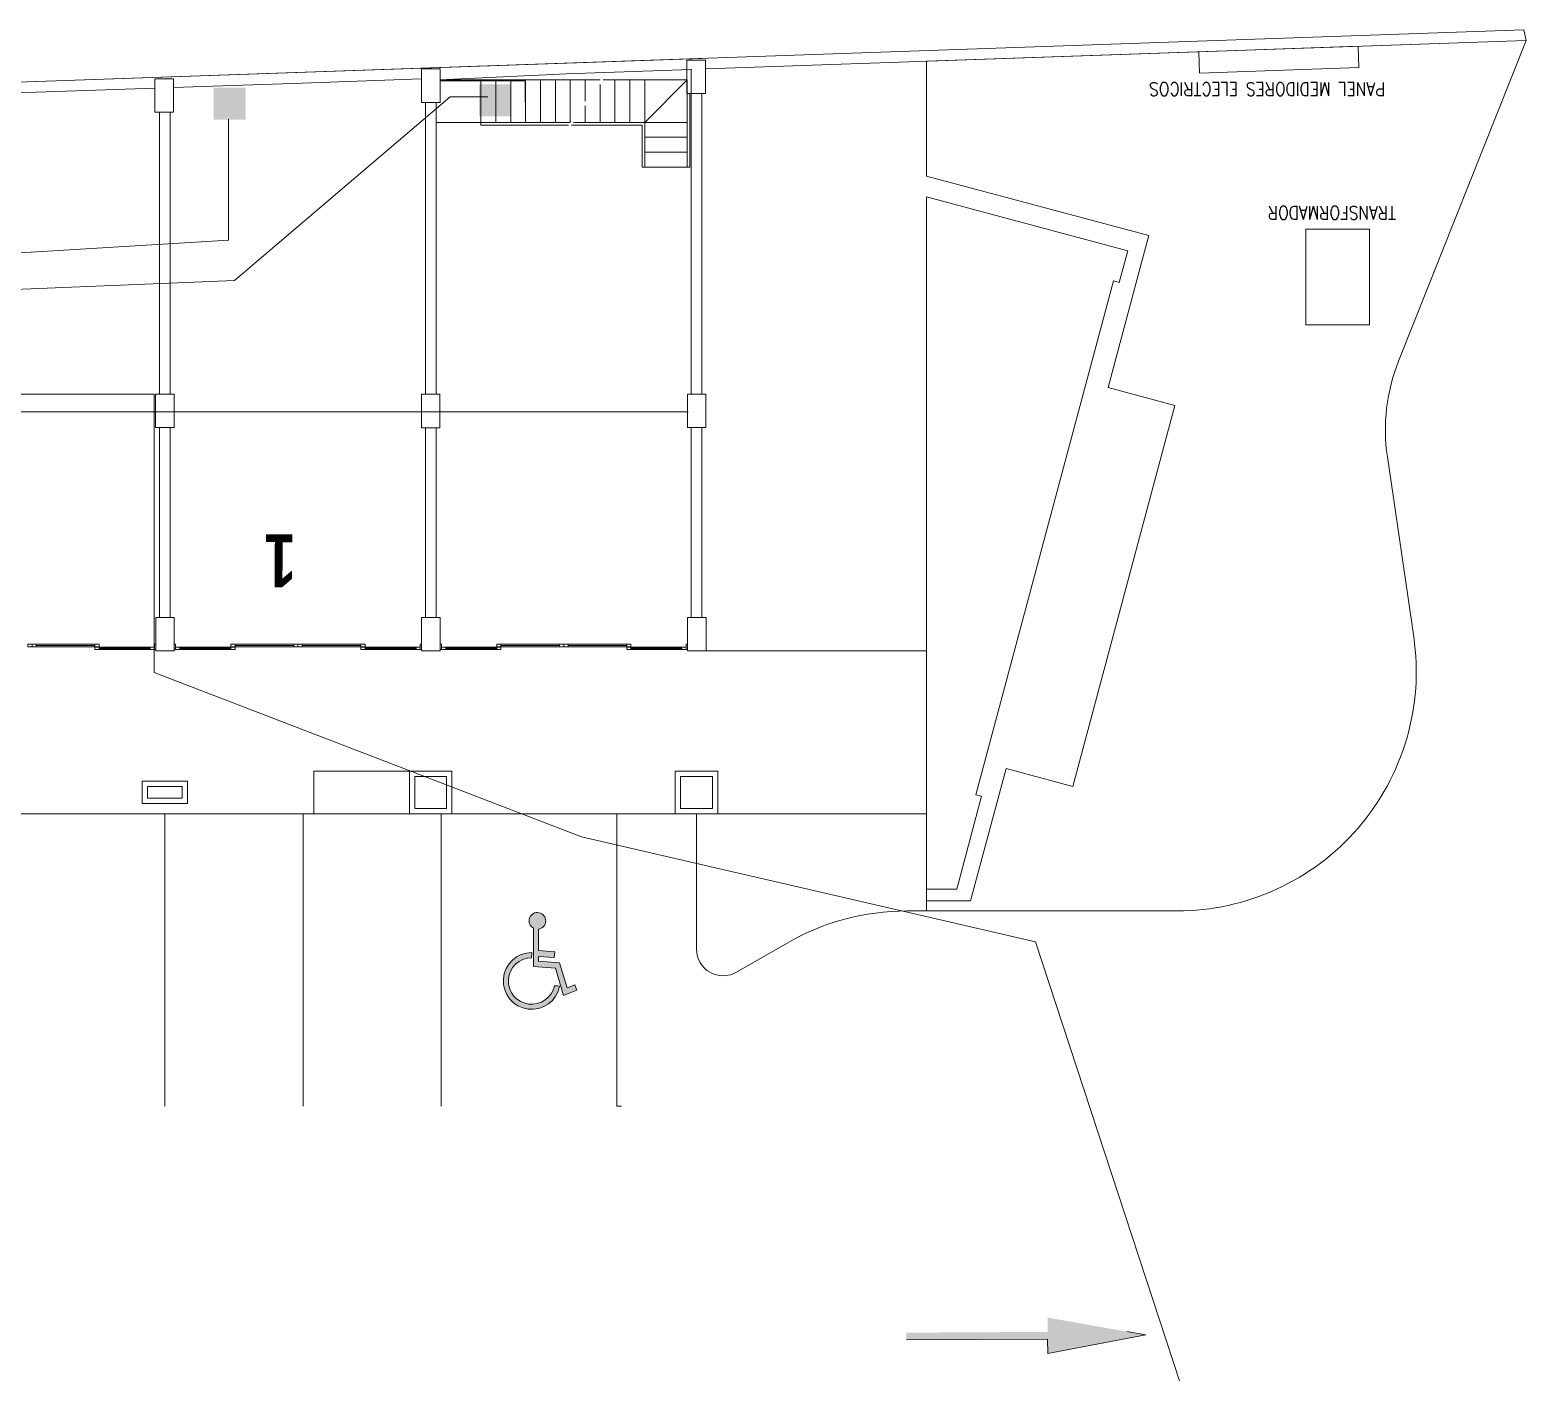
# Model space of a CAD drawing. Header units: inches. Extents: x -35 to 98, y -34 to 46.
# Drawn here: x 66.66 to 94.79, y 14.96 to 40.19 of the extents above; entities that cross this region are included whole.
import ezdxf
from ezdxf.enums import TextEntityAlignment as Align

# ---------------------------------------------------------------- set-up
doc = ezdxf.new("R2010")
doc.units = ezdxf.units.IN
doc.header["$MEASUREMENT"] = 0
doc.layers.add('back_bone', color=30, linetype='Continuous', lineweight=9)
doc.layers.add('Estructura', color=8, linetype='Continuous', lineweight=9)
doc.layers.add('RACK01', color=7, linetype='Continuous')
doc.styles.add('ROMANS', font='romans.shx', dxfattribs={"width": 0.85})
doc.styles.add('STYLE3', font='impact.ttf', dxfattribs={"height": 0.006})

# ---------------------------------------------------------------- blocks, each defined once
blk = doc.blocks.new('MINUS')
h = blk.add_hatch(color=252)
edge = h.paths.add_edge_path()
edge.add_line((547.7232086236108, 36.9235401597719), (548.1042804642341, 37.0735914674988))
edge.add_line((548.1042804642342, 37.07359146749879), (548.2385584589549, 36.79635147714157))
edge.add_line((548.2385584589549, 36.79635147714156), (548.3295834900774, 36.84043840209338))
edge.add_line((548.3295834900774, 36.84043840209338), (548.1993180739213, 37.10939373460385))
edge.add_line((548.1993180739213, 37.10939373460384), (548.2946329770457, 37.14871949314875))
edge.add_line((548.2946329770457, 37.14871949314875), (548.4695233105241, 36.78762835183436))
edge.add_line((548.469523310524, 36.78762835183439), (548.9595555950775, 36.83003924652281))
edge.add_line((548.9595555950777, 36.83003924652279), (548.9608679319426, 36.67097045903058))
edge.add_line((548.9608679319423, 36.6709704590306), (549.0589714571755, 36.67581418795538))
edge.add_line((549.0589714571756, 36.67581418795535), (549.0599644592585, 36.93362550172336))
edge.add_line((549.0599644592585, 36.93362550172338), (548.5259816139599, 36.88396187354939))
edge.add_line((548.5259816139599, 36.88396187354937), (548.3441465965848, 37.25939150793232))
edge.add_line((548.3441465965847, 37.25939150793233), (547.6760914684396, 36.99585067876362))
edge.add_arc((547.5778129780072, 36.88030702433592), 0.1516871707172555, 409.61635791416, 736.5597517022761)
edge = h.paths.add_edge_path()
edge.add_line((548.8363633348799, 37.02829337975659), (548.8742134789235, 36.95014525435842))
edge.add_arc((548.5893727626324, 37.39569239434553), 0.5288161188994165, 302.591003042123, 561.5973035725094)
edge.add_line((548.0976828089865, 37.20104533659287), (548.1754386106916, 37.23870546317638))
edge.add_arc((548.5893727625977, 37.3956923942379), 0.442703488396265, -56.0883253260439, 200.7695229083841, ccw=False)
for points in [[(548.8299615828743, 37.03004042403904), (548.8560825608092, 36.97610917725584), (548.8721531190787, 36.9429287486313, 2.149098351319528), (548.0950404180115, 37.1942099337336), (548.1817578918419, 37.23621054294652, -2.097118794356095)], [(547.729245737849, 36.92054368344721), (548.1018005044936, 37.06724129784833), (548.2362379970062, 36.78967199689647), (548.3362629703222, 36.83811794014432), (548.2061317838761, 37.10679613235693), (548.2921860726165, 37.14230107512892), (548.4665241822763, 36.7823500947654), (548.9546003678853, 36.82459169467661), (548.9559110817578, 36.66571963057093), (549.063953159867, 36.67105406210734), (549.064985636497, 36.93911408026156), (548.5289704261605, 36.88926142987001), (548.3466252786585, 37.26574431554543), (547.6770159153589, 37.00159035670518, 6.342635046751864)]]:
    blk.add_lwpolyline(points, format="xyb", close=True)

msp = doc.modelspace()

# ---------------------------------------------------------------- hatches: boundary and pattern name
at = {"layer": 'Estructura'}
h = msp.add_hatch(color=256, dxfattribs=at)
h.dxf.hatch_style = 1
h.paths.add_polyline_path([(87.63681499902496, 15.65522241516437), (85.79002038967626, 15.98276007806432), (85.79147757333344, 15.7127640102408), (83.13651624024168, 15.69843503743358), (83.13724483207038, 15.56343700354829), (85.79220616516106, 15.57776597635554), (85.79366334881563, 15.30776990863713)])
at = {"layer": 'RACK01'}
h = msp.add_hatch(color=256, dxfattribs=at)
h.dxf.hatch_style = 1
h.paths.add_polyline_path([(75.09746508379422, 39.16943713797961), (75.09746508379416, 38.56943713797961), (75.69746508379416, 38.56943713797956), (75.69746508379421, 39.16943713797956)])
h = msp.add_hatch(color=256, dxfattribs=at)
h.dxf.hatch_style = 1
h.paths.add_polyline_path([(70.10978855865939, 39.10551261292756), (70.10978855865935, 38.50551261292756), (70.70978855865934, 38.50551261292752), (70.70978855865938, 39.10551261292753)])

# ---------------------------------------------------------------- linework, layer by layer
at = {"layer": 'back_bone', "color": 217, "true_color": 0x93278f}
for p, q in [((74.55799813127686, 38.9352037399764), (70.50533433651827, 35.47958782793803)), ((75.26597931049224, 38.93520373997636), (74.55799813127686, 38.9352037399764)), ((70.38673277032493, 36.24320481217163), (70.38673277032507, 38.51697732371764)), ((40.54317532515523, 34.42668625592848), (70.38673277032493, 36.24320481217163)), ((70.50533433651827, 35.47958782793803), (40.6700075506358, 34.27114608493029))]:
    msp.add_line(p, q, dxfattribs=at)
at = {"layer": 'back_bone'}
msp.add_lwpolyline([(40.54317532515515, 33.4457834009289), (64.19464823904413, 33.45506238620838), (64.47750342623014, 33.34708685522678), (68.99033384818478, 33.34708685522646), (68.9903338481844, 28.11313072476307), (77.02641021228138, 25.01930193477729), (85.56683205197157, 23.04728440431326), (89.06853099191989, 12.36834480590122), (75.42554779187614, 11.7775952030293), (75.42554779187537, 0.663235371483168), (78.8377209772494, 0.66323537148293), (78.83772097724903, -4.5626286636911)], dxfattribs=at)
at = {"layer": 'Estructura'}
for p, q in [((94.74435055947485, 40.19436464413731), (-3.977593988720187, 36.76306415913105)), ((79.3703854313146, 39.45988756419796), (94.78899426627292, 39.99579556535859)), ((94.74435055947485, 40.19436464413731), (94.78899426627292, 39.9957955653508)), ((-7.237519109583573, 36.64975821991477), (79.2913607312323, 39.65726165518062)), ((79.09136073123265, 39.45018944091744), (76.74277892213, 39.36855926297135)), ((79.09136073123265, 39.45018944091744), (76.74277892213011, 39.36855926297135)), ((79.09136073123254, 38.99770341929174), (79.0913607312326, 39.45018944091744)), ((71.77276081756496, 39.19581524328326), (69.35240675450768, 39.11169046121522)), ((74.01911031382002, 39.27389211009606), (71.77276081756496, 39.19581524328326)), ((76.7427789221301, 39.36855926297135), (74.36636073123225, 39.25530317565922)), ((74.36636073123223, 39.25530317565922), (77.376360731232, 39.25530317565945)), ((74.36636073123229, 39.23596156973993), (75.96636073123237, 39.23596156973979)), ((75.13636073123187, 38.45530317565907), (75.13636073123187, 39.25530317565988)), ((75.41636073123185, 38.45530317565995), (75.4163607312319, 39.2553031756599)), ((75.69636073123188, 38.45530317565984), (75.69636073123182, 39.25530317565985)), ((75.96636073123237, 39.23596156973979), (75.96636073123248, 38.83596156973981)), ((75.97636073123196, 38.45530317565986), (75.9763607312319, 39.25530317565985)), ((76.25636073123188, 38.45530317565986), (76.25636073123188, 39.25530317565979)), ((76.53636073123197, 38.45530317565978), (76.53636073123197, 39.25530317565979)), ((76.81636073123188, 38.45530317565975), (76.816360731232, 39.25530317565965)), ((77.09636073123208, 38.8553031756599), (77.09636073123202, 39.25530317565968)), ((77.37636073123194, 38.45530317565961), (77.376360731232, 39.16958888994539)), ((77.43636073123194, 39.25530317565951), (79.01636073123204, 39.25530317565956)), ((77.65636073123208, 38.45530317565964), (77.65636073123214, 39.25530317565956)), ((77.936360731232, 38.45530317565964), (77.93636073123194, 39.25530317565959)), ((78.21636073123203, 38.45530317565955), (78.21636073123203, 39.25530317565956)), ((78.21636073123203, 38.45530317565955), (79.01636073123204, 39.25530317565956)), ((79.01636073123204, 39.25530317565956), (79.01636073123215, 37.61530317565949)), ((66.77276081756484, 39.02202913621717), (64.3775972834024, 38.93877990693935)), ((69.00240675450772, 39.0995254337206), (66.77276081756484, 39.02202913621717)), ((69.09136073123226, 39.10261722678517), (69.09136073123226, 39.1026172267852)), ((79.06636073123194, 38.99770341929182), (79.06636073123234, 37.61530317565935)), ((79.09136073123243, 38.99770341929177), (79.09136073123209, 33.34770341929176)), ((79.2913607312323, 38.99770341929177), (79.29136073123202, 33.34770341929179)), ((69.09136073123214, 38.65013120515958), (69.09136073123192, 33.34730341929234)), ((69.29136073123219, 38.65013120515972), (69.09160205258887, 38.64318814853691)), ((69.29136073123219, 38.65013120515967), (69.29136073123207, 33.34730341929232)), ((74.09136073123214, 38.82391731222559), (74.09136073123197, 33.34730341929206)), ((74.2913607312323, 38.82391731222559), (74.29136073123202, 33.34730341929203)), ((77.09636073123197, 38.45530317565978), (77.09636073123197, 38.76958888994569)), ((75.13636073123165, 38.45530317565915), (74.2913607312323, 38.45530317565913)), ((75.13636073123165, 38.45530317565915), (76.8163607312316, 38.45530317565935)), ((75.13636073123165, 38.45530317565915), (75.13636073123153, 38.4053031756594)), ((75.13636073123153, 38.4053031756594), (76.78136073123163, 38.40530317565954)), ((76.84136073123169, 38.40530317565954), (78.1663607312319, 38.4053031756596)), ((76.87636073123154, 38.45530317565944), (78.21636073123192, 38.45530317565955)), ((78.1663607312319, 38.4053031756596), (78.16636073123213, 37.61530317565935)), ((78.21636073123192, 38.45530317565955), (78.2163607312322, 37.61530317565952)), ((78.21636073123203, 38.45530317565955), (79.01636073123193, 38.45530317565961)), ((78.21636073123214, 38.17530317565944), (79.01636073123204, 38.17530317565952)), ((78.21636073123209, 37.89530317565958), (79.0163607312321, 37.89530317565961)), ((78.21636073123231, 37.61530317565946), (78.16636073123219, 37.61530317565949)), ((78.2163607312322, 37.61530317565955), (79.0163607312321, 37.61530317565958)), ((79.01636073123221, 37.61530317565955), (79.06636073123217, 37.61530317565958)), ((39.35692038332727, 33.01068959029881), (79.0300336469488, 33.01068959029604)), ((73.7913607312315, 26.25726165518084), (71.99136073123161, 26.25726165518078)), ((71.99136073123161, 26.25726165518078), (71.99136073123167, 25.45726165518083)), ((-1.008639268769244, 25.45726165518495), (79.19136073121778, 25.45726165518069)), ((69.19136073123137, 25.45726165518052), (69.19136073123148, 19.95726165518046)), ((71.7913607312315, 25.45726165518049), (71.7913607312315, 19.95726165518049)), ((74.39136073123147, 25.45726165518049), (74.39136073123153, 19.95726165518049)), ((77.69136073123148, 25.45726165518015), (77.69136073123154, 19.95726165518012)), ((77.69136073123154, 19.95726165518057), (77.77749538207063, 19.95726165518052))]:
    msp.add_line(p, q, dxfattribs=at)
at = {"layer": 'Estructura', "color": 251, "true_color": 0x636466}
for p, q in [((69.09136073123192, 32.71730341929226), (69.0913607312318, 29.14726165518117)), ((69.29136073123207, 32.71730341929224), (69.29136073123185, 29.14726165518117)), ((74.09136073123192, 32.71730341929198), (74.0913607312318, 29.14726165518091)), ((74.29136073123207, 32.71730341929198), (74.29136073123185, 29.14726165518088)), ((79.09136073123214, 32.71770341929168), (79.09136073123192, 29.14726165518069)), ((79.29136073123202, 32.71770341929171), (79.29136073123185, 29.14726165518071)), ((67.87732112610023, 28.64250309312298), (66.7753854313139, 28.6425030931233)), ((67.87732112610023, 28.6197530931229), (66.775385431314, 28.61975309312309)), ((67.87732112610023, 28.6177530931224), (66.7753854313139, 28.61775309312272)), ((67.87732112610023, 28.59500309312234), (66.775385431314, 28.59500309312266)), ((68.91538543131433, 28.59000309312377), (67.95732112610015, 28.59000309312346)), ((68.91538543131422, 28.56725309312368), (67.95732112610015, 28.56725309312334)), ((68.91538543131433, 28.56525309312333), (67.95732112610015, 28.56525309312296)), ((68.91538543131433, 28.54250309312319), (67.95732112610015, 28.54250309312287)), ((69.02038543131412, 28.51726165518092), (69.02038543131412, 28.66726165518268)), ((69.37038543131415, 28.51726165518083), (69.37038543131415, 28.66726165518271)), ((69.47538543131405, 28.59000309312377), (70.43344973652778, 28.59000309312326)), ((69.47538543131394, 28.56725309312365), (70.43344973652789, 28.56725309312311)), ((69.47538543131405, 28.56525309312322), (70.43344973652778, 28.56525309312285)), ((69.47538543131405, 28.54250309312313), (70.43344973652789, 28.5425030931227)), ((70.51344973652759, 28.64250309312281), (71.61538543131392, 28.64250309312295)), ((70.5134497365277, 28.61975309312278), (71.61538543131404, 28.61975309312298)), ((70.5134497365277, 28.61775309312232), (71.61538543131404, 28.61775309312243)), ((70.51344973652782, 28.59500309312212), (71.61538543131404, 28.59500309312246)), ((72.87732112610017, 28.6425030931227), (71.77538543131378, 28.64250309312301)), ((72.87732112610017, 28.61975309312261), (71.7753854313139, 28.61975309312281)), ((72.87732112610006, 28.61775309312215), (71.77538543131384, 28.61775309312246)), ((72.87732112610011, 28.59500309312206), (71.77538543131384, 28.59500309312237)), ((73.91538543131422, 28.59000309312349), (72.95732112610004, 28.59000309312317)), ((73.91538543131416, 28.56725309312343), (72.95732112610004, 28.56725309312306)), ((73.91538543131428, 28.56525309312305), (72.95732112609998, 28.56525309312268)), ((73.91538543131428, 28.5425030931229), (72.95732112609998, 28.54250309312259)), ((74.02038543131395, 28.51726165518063), (74.02038543131401, 28.66726165518243)), ((74.37038543131415, 28.51726165518066), (74.37038543131415, 28.66726165518251)), ((74.47538543131411, 28.5900030931236), (75.43344973652778, 28.59000309312309)), ((74.47538543131394, 28.56725309312348), (75.43344973652789, 28.56725309312297)), ((74.47538543131405, 28.56525309312305), (75.43344973652778, 28.56525309312268)), ((74.47538543131405, 28.54250309312296), (75.43344973652789, 28.54250309312256)), ((75.51344973652765, 28.64250309312264), (76.61538543131398, 28.64250309312278)), ((75.5134497365277, 28.61975309312261), (76.6153854313141, 28.61975309312281)), ((75.51344973652776, 28.61775309312215), (76.6153854313141, 28.61775309312229)), ((75.51344973652787, 28.59500309312195), (76.61538543131404, 28.59500309312229)), ((77.87732112610017, 28.6425030931225), (76.77538543131378, 28.64250309312281)), ((77.87732112610017, 28.61975309312244), (76.7753854313139, 28.61975309312267)), ((77.87732112610011, 28.61775309312195), (76.7753854313139, 28.61775309312226)), ((77.87732112610011, 28.59500309312186), (76.7753854313139, 28.5950030931222)), ((78.91538543131433, 28.59000309312331), (77.95732112610004, 28.59000309312303)), ((78.91538543131422, 28.56725309312323), (77.95732112610004, 28.56725309312289)), ((78.91538543131433, 28.56525309312285), (77.9573211261001, 28.56525309312254)), ((78.91538543131428, 28.54250309312273), (77.9573211261001, 28.54250309312245)), ((79.02038543131407, 28.51726165518049), (79.02038543131412, 28.66726165518226)), ((79.37038543131413, 28.5172616551806), (83.50773442551153, 28.51726165518032))]:
    msp.add_line(p, q, dxfattribs=at)
at = {"layer": 'Estructura'}
for points in [[(83.5133097633457, 39.60388410250464), (83.51339509973893, 37.44653871602334), (87.69595093060609, 36.32603692560305), (87.55397845496434, 35.79608881584075), (86.93036380680455, 33.46827516275702), (88.18577449042765, 33.13195211637198), (86.26404591888137, 25.96743101956919), (85.0107530784641, 26.30359984752216), (84.34490696653778, 23.81960749218929), (83.51396473924977, 23.81960749218932), (83.51396473924972, 23.62809991407163), (88.22440888742732, 23.62809991407134, 0.4574870116943638), (92.67688961384236, 28.78033865939484), (92.18063046996438, 32.16803110985815, -0.1317706192447565), (92.39154201185248, 33.96902680143184), (94.78899426627292, 39.9957955653508)], [(79.59136073123055, 25.45726165518057), (79.19136073123052, 25.45726165518057), (79.19136073123074, 22.90753179133149, 0.5773502691895952), (79.94136073123063, 22.47451908943931), (80.89519269608455, 23.02521423110936, -0.1316524975873617), (83.14519269608392, 23.62809991407927), (83.51396473924937, 23.62809991407933), (83.51396473924937, 23.81960749218929), (83.51396473924937, 24.03960749218935), (83.51342766899988, 24.03960749218935), (83.51342766899994, 25.45726165518037)]]:
    msp.add_lwpolyline(points, format="xyb", close=True, dxfattribs=at)
for points in [[(91.64682761260842, 39.48634104329882), (91.63293311423466, 39.88609964910349), (88.63474357069917, 39.78189091129998), (88.64863806907299, 39.38213230549526)], [(74.36911031381996, 39.46050113942798), (74.01911031382005, 39.460501139428), (74.01911031381994, 38.83050113942798), (74.36911031382007, 38.83050113942792)], [(79.35658966709126, 39.6258378385334), (79.00658966709135, 39.62583783853343), (79.00658966709123, 38.9958378385334), (79.35658966709137, 38.99583783853335)], [(69.35240675450765, 39.27620121733882), (69.00240675450775, 39.27620121733885), (69.00240675450763, 38.64620121733883), (69.35240675450777, 38.64620121733877)], [(83.51341066017942, 37.05313455342709), (83.5134276690009, 36.62311197053465), (83.51342766900022, 24.0396074921894), (84.08291965256204, 24.03960749218932), (84.55032607984292, 25.78350620298313), (84.44407423890111, 25.81197629795788), (87.03330601708392, 35.47579346631188), (87.13955763999859, 35.44732342975733), (87.29814860755066, 36.03920770635288)], [(91.84511079943643, 36.44983139961552), (90.64511080384692, 36.44971260067472), (90.64522960278752, 34.64971260508504), (91.8452295983772, 34.64983140402602)], [(69.36947116572276, 33.34744035390956), (69.01947116572285, 33.34744035390959), (69.01947116572273, 32.71744035390957), (69.36947116572287, 32.71744035390951)], [(74.3664468258498, 33.344957026245), (74.0164468258499, 33.34495702624503), (74.01644682584978, 32.714957026245), (74.36644682584992, 32.71495702624495)], [(79.36764427268196, 33.34708580429734), (79.01764427268205, 33.34708580429736), (79.01764427268193, 32.71708580429734), (79.36764427268207, 32.71708580429728)], [(74.59136073123163, 26.25726165518084), (73.79136073123156, 26.25726165518087), (73.79136073123145, 25.45726165518094), (74.59136073123157, 25.45726165518091)], [(79.59136073123152, 26.25726165518059), (78.79136073123139, 26.25726165518061), (78.79136073123134, 25.45726165518069), (79.5913607312314, 25.45726165518063)], [(69.61636073123144, 25.64726165518097), (69.61636073123167, 26.06726165518096), (68.76636073123142, 26.06726165518104), (68.7663607312313, 25.64726165518108)], [(69.51636073123153, 25.74726165518099), (69.51636073123153, 25.96726165518096), (68.86636073123144, 25.96726165518102), (68.86636073123144, 25.74726165518105)], [(74.49136073123155, 26.15726165518085), (73.89136073123159, 26.1572616551809), (73.89136073123153, 25.55726165518091), (74.49136073123155, 25.55726165518091)], [(79.49136073123144, 26.15726165518059), (78.89136073123147, 26.15726165518062), (78.89136073123142, 25.55726165518065), (79.49136073123138, 25.55726165518065)]]:
    msp.add_lwpolyline(points, close=True, dxfattribs=at)
at = {"layer": 'Estructura', "color": 251, "true_color": 0x636466}
for points in [[(69.37038543131415, 29.1472616551812), (69.02038543131412, 29.14726165518123), (69.02038543131412, 28.51726165518117), (69.37038543131415, 28.51726165518112)], [(74.37038543131415, 29.14726165518091), (74.02038543131412, 29.14726165518094), (74.02038543131407, 28.51726165518089), (74.37038543131415, 28.51726165518086)], [(79.37038543131415, 29.14726165518066), (79.02038543131412, 29.14726165518071), (79.02038543131412, 28.51726165518066), (79.37038543131415, 28.5172616551806)], [(66.61538543131415, 28.64250309312324), (66.6953854313142, 28.64250309312318), (66.69538543131408, 28.59500309312268), (66.61538543131415, 28.59500309312274)], [(66.7753854313139, 28.6425030931233), (66.69538543131397, 28.64250309312318), (66.69538543131397, 28.59500309312263), (66.775385431314, 28.59500309312266)], [(67.95732112610015, 28.64250309312293), (67.87732112610023, 28.64250309312298), (67.87732112610023, 28.59500309312234), (67.95732112610015, 28.59500309312232)], [(67.95732112610015, 28.59000309312346), (67.87732112609841, 28.59000309312343), (67.87732112609852, 28.54250309312279), (67.95732112610015, 28.54250309312287)], [(68.99538543131438, 28.59000309312377), (68.91538543131433, 28.59000309312377), (68.91538543131433, 28.54250309312319), (68.99538543131426, 28.54250309312322)], [(69.02038543131435, 28.64250309312332), (69.02038543131424, 28.5425030931233), (68.99538543131426, 28.54250309312327), (68.99538543131426, 28.64250309312338)], [(69.37038543131403, 28.64250309312335), (69.37038543131426, 28.5425030931233), (69.39538543131401, 28.5425030931233), (69.3953854313139, 28.64250309312338)], [(69.39538543131412, 28.59000309312377), (69.47538543131405, 28.59000309312377), (69.47538543131405, 28.54250309312313), (69.39538543131401, 28.54250309312319)], [(70.43344973652789, 28.64250309312284), (70.51344973652759, 28.64250309312281), (70.51344973652782, 28.59500309312212), (70.43344973652778, 28.59500309312223)], [(70.43344973652778, 28.59000309312326), (70.51344973652952, 28.59000309312331), (70.51344973652952, 28.54250309312268), (70.43344973652789, 28.5425030931227)], [(71.61538543131392, 28.64250309312295), (71.69538543131402, 28.64250309312293), (71.69538543131391, 28.5950030931224), (71.61538543131404, 28.59500309312246)], [(71.77538543131378, 28.64250309312301), (71.69538543131385, 28.64250309312293), (71.69538543131391, 28.59500309312234), (71.77538543131384, 28.59500309312237)], [(72.95732112610004, 28.64250309312264), (72.87732112610017, 28.6425030931227), (72.87732112610011, 28.59500309312206), (72.95732112610004, 28.59500309312203)], [(72.95732112610004, 28.59000309312317), (72.8773211260983, 28.59000309312317), (72.87732112609841, 28.54250309312251), (72.95732112609998, 28.54250309312259)], [(73.9953854313142, 28.59000309312349), (73.91538543131422, 28.59000309312349), (73.91538543131428, 28.5425030931229), (73.99538543131409, 28.54250309312296)], [(74.02038543131424, 28.64250309312304), (74.02038543131412, 28.54250309312305), (73.99538543131409, 28.54250309312299), (73.9953854313142, 28.6425030931231)], [(74.37038543131409, 28.64250309312318), (74.37038543131432, 28.54250309312313), (74.39538543131407, 28.5425030931231), (74.39538543131401, 28.64250309312321)], [(74.39538543131412, 28.59000309312363), (74.47538543131411, 28.5900030931236), (74.47538543131405, 28.54250309312296), (74.39538543131401, 28.54250309312302)], [(75.433449736528, 28.64250309312264), (75.51344973652765, 28.64250309312264), (75.51344973652787, 28.59500309312195), (75.43344973652783, 28.59500309312206)], [(75.43344973652778, 28.59000309312309), (75.51344973652952, 28.59000309312317), (75.51344973652964, 28.54250309312253), (75.43344973652789, 28.54250309312256)], [(76.61538543131398, 28.64250309312278), (76.69538543131402, 28.64250309312273), (76.69538543131397, 28.59500309312226), (76.61538543131404, 28.59500309312229)], [(76.77538543131378, 28.64250309312281), (76.69538543131397, 28.64250309312273), (76.69538543131397, 28.5950030931222), (76.7753854313139, 28.5950030931222)], [(77.9573211261001, 28.64250309312247), (77.87732112610017, 28.6425030931225), (77.87732112610011, 28.59500309312186), (77.95732112610004, 28.59500309312189)], [(77.95732112610004, 28.59000309312303), (77.87732112609835, 28.590003093123), (77.87732112609847, 28.54250309312236), (77.9573211261001, 28.54250309312245)], [(78.99538543131426, 28.59000309312331), (78.91538543131433, 28.59000309312331), (78.91538543131428, 28.54250309312273), (78.99538543131415, 28.54250309312279)], [(79.0203854313143, 28.64250309312284), (79.02038543131418, 28.54250309312285), (78.99538543131415, 28.54250309312285), (78.99538543131426, 28.64250309312293)]]:
    msp.add_lwpolyline(points, close=True, dxfattribs=at)
at = {"layer": 'Estructura'}
msp.add_lwpolyline([(87.28129585260233, 15.71827539883235), (87.63681499902496, 15.65522241516437), (87.63681499902496, 15.65522241516437), (85.79366334881563, 15.30776990863713), (85.79220616516106, 15.57776597635554), (83.13724483207038, 15.56343700354829)], dxfattribs=at)
for p in [(79.09136073123265, 39.45018944091741), (79.09136073123271, 39.45018944091773, 2.000000000000002)]:
    msp.add_point(p, dxfattribs=at)

# ---------------------------------------------------------------- block references
at = {"layer": 'Estructura', "xscale": -1, "rotation": 111.5287208254003}
msp.add_blockref('MINUS', (-90.43777485983527, 546.351018967531), dxfattribs=at)

# ---------------------------------------------------------------- texts
at = {"layer": 'Estructura', "color": 3, "style": 'ROMANS', "width": 0.85}
msp.add_text('PANEL MEDIDORES ELECTRICOS', height=0.25, rotation=179.9999999999984, dxfattribs=at).set_placement((89.92288376648968, 39.08245962781002), align=Align.MIDDLE_CENTER)
msp.add_text('TRANSFORMADOR', height=0.25, rotation=179.9999999999984, dxfattribs=at).set_placement((92.3408780742431, 36.88263710462628))
at = {"layer": 'Estructura', "style": 'STYLE3'}
msp.add_text('1', height=1, rotation=179.6779640561262, dxfattribs=at).set_placement((71.65903309618754, 30.70910153873784))

doc.saveas('drawing.dxf')
